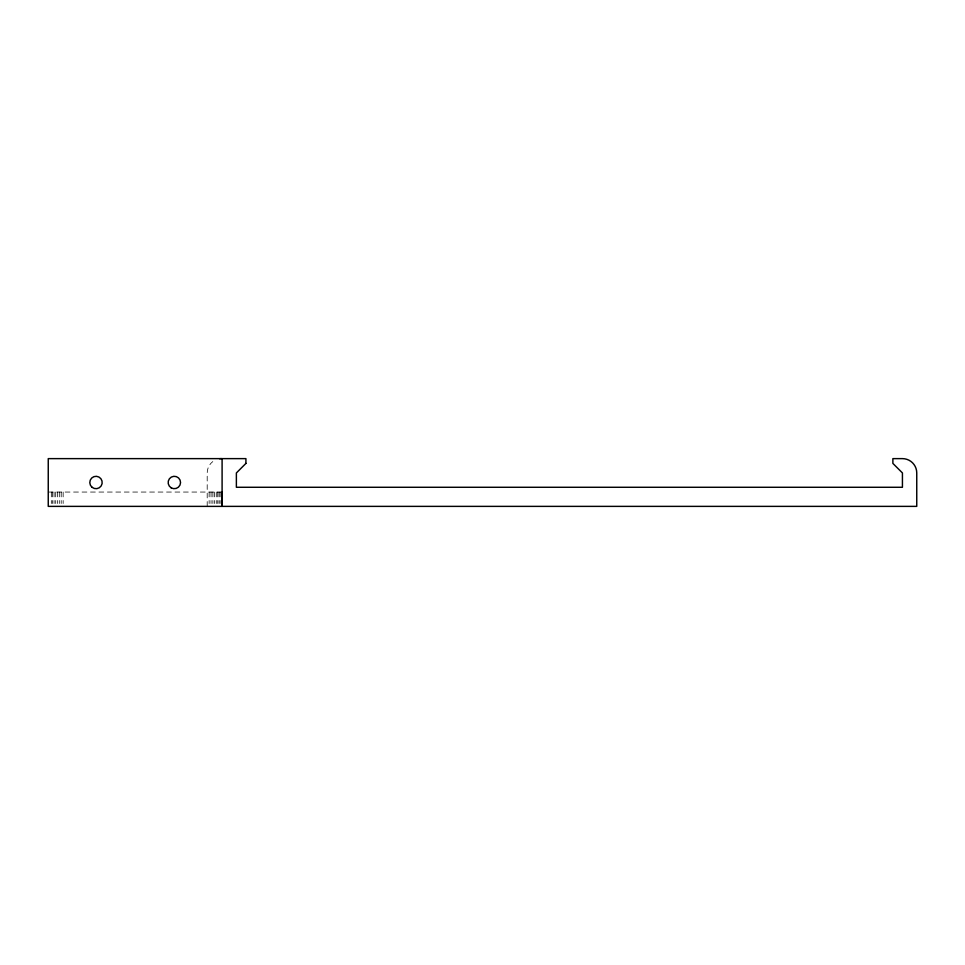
<?xml version="1.0" encoding="UTF-8"?>
<svg xmlns="http://www.w3.org/2000/svg" width="965" height="965" viewBox="0 0 965 965"><rect width="100%" height="100%" fill="white"/><g stroke="black" fill="none" stroke-linecap="round" stroke-linejoin="round"><path stroke-width="0.72" stroke-dasharray="4.83 3.62" d="M48.25 492.054L222.047 492.054M220.104 492.054L220.104 503.513M219.019 492.054L219.019 503.513M217.728 492.054L217.728 503.513M216.269 492.054L216.269 503.513M214.64 492.054L214.64 503.513M212.891 492.054L212.891 503.513M211.046 492.054L211.046 503.513M209.14 492.054L209.14 503.513M207.198 506.372L207.198 472.947A14.318 14.318 0 0 1 212.795 461.584M63.147 492.054L63.147 503.513M61.205 492.054L61.205 503.513M59.299 492.054L59.299 503.513M57.454 492.054L57.454 503.513M55.705 492.054L55.705 503.513M54.076 492.054L54.076 503.513M52.617 492.054L52.617 503.513M51.326 492.054L51.326 503.513"/><path stroke-width="1.45" d="M222.095 458.628L222.095 506.372L222.047 492.054M219.646 458.749A14.318 14.318 0 0 1 221.516 458.628M245.918 463.405L236.377 472.947L236.377 487.277L902.432 487.277L902.432 472.947L892.878 463.405L892.878 458.628L902.432 458.628A14.318 14.318 0 0 1 916.75 472.947L916.75 506.372L48.25 506.372L48.25 458.628L245.918 458.628L245.918 463.405M92.013 487.265A6.212 6.212 0 0 0 102.109 483.562A6.212 6.212 0 0 0 93.858 476.674A6.212 6.212 0 0 0 92.013 487.265M171.155 487.82A6.212 6.212 0 0 0 180.552 482.596A6.212 6.212 0 0 0 171.336 477.072A6.212 6.212 0 0 0 171.155 487.82"/></g></svg>
